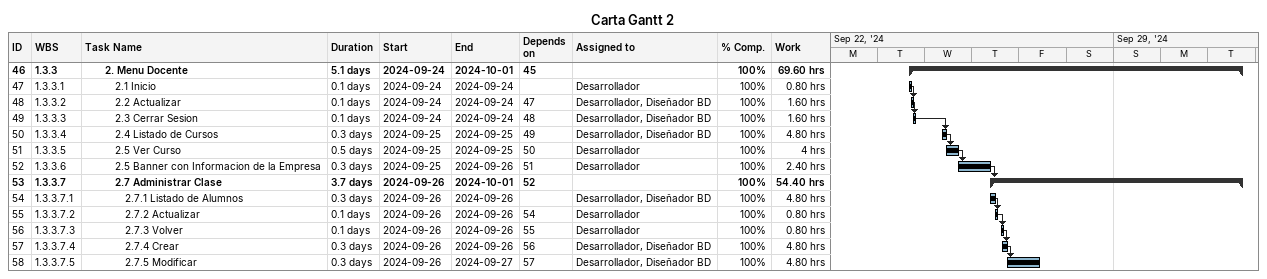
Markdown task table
Carta Gantt 2

| ID | WBS | Task | Duration | Start | Finish | Predecessors | Resources | % complete | Work (h) |
|---|---|---|---|---|---|---|---|---|---|
| 46 | 1.3.3 | **2. Menu Docente** | 5.1d | 2024-09-24 | 2024-10-01 | 45 |  | 100 | 69.60 |
| 47 | 1.3.3.1 | 2.1 Inicio | 0.1d | 2024-09-24 | 2024-09-24 |  | Desarrollador | 100 | 0.80 |
| 48 | 1.3.3.2 | 2.2 Actualizar | 0.1d | 2024-09-24 | 2024-09-24 | 47 | Desarrollador, Diseñador BD | 100 | 1.60 |
| 49 | 1.3.3.3 | 2.3 Cerrar Sesion | 0.1d | 2024-09-24 | 2024-09-24 | 48 | Desarrollador, Diseñador BD | 100 | 1.60 |
| 50 | 1.3.3.4 | 2.4 Listado de Cursos | 0.3d | 2024-09-25 | 2024-09-25 | 49 | Desarrollador, Diseñador BD | 100 | 4.80 |
| 51 | 1.3.3.5 | 2.5 Ver Curso | 0.5d | 2024-09-25 | 2024-09-25 | 50 | Desarrollador | 100 | 4 |
| 52 | 1.3.3.6 | 2.5 Banner con Informacion de la Empresa | 0.3d | 2024-09-25 | 2024-09-26 | 51 | Desarrollador | 100 | 2.40 |
| 53 | 1.3.3.7 | **2.7 Administrar Clase** | 3.7d | 2024-09-26 | 2024-10-01 | 52 |  | 100 | 54.40 |
| 54 | 1.3.3.7.1 | 2.7.1 Listado de Alumnos | 0.3d | 2024-09-26 | 2024-09-26 |  | Desarrollador, Diseñador BD | 100 | 4.80 |
| 55 | 1.3.3.7.2 | 2.7.2 Actualizar | 0.1d | 2024-09-26 | 2024-09-26 | 54 | Desarrollador | 100 | 0.80 |
| 56 | 1.3.3.7.3 | 2.7.3 Volver | 0.1d | 2024-09-26 | 2024-09-26 | 55 | Desarrollador | 100 | 0.80 |
| 57 | 1.3.3.7.4 | 2.7.4 Crear | 0.3d | 2024-09-26 | 2024-09-26 | 56 | Desarrollador, Diseñador BD | 100 | 4.80 |
| 58 | 1.3.3.7.5 | 2.7.5 Modificar | 0.3d | 2024-09-26 | 2024-09-27 | 57 | Desarrollador, Diseñador BD | 100 | 4.80 |
